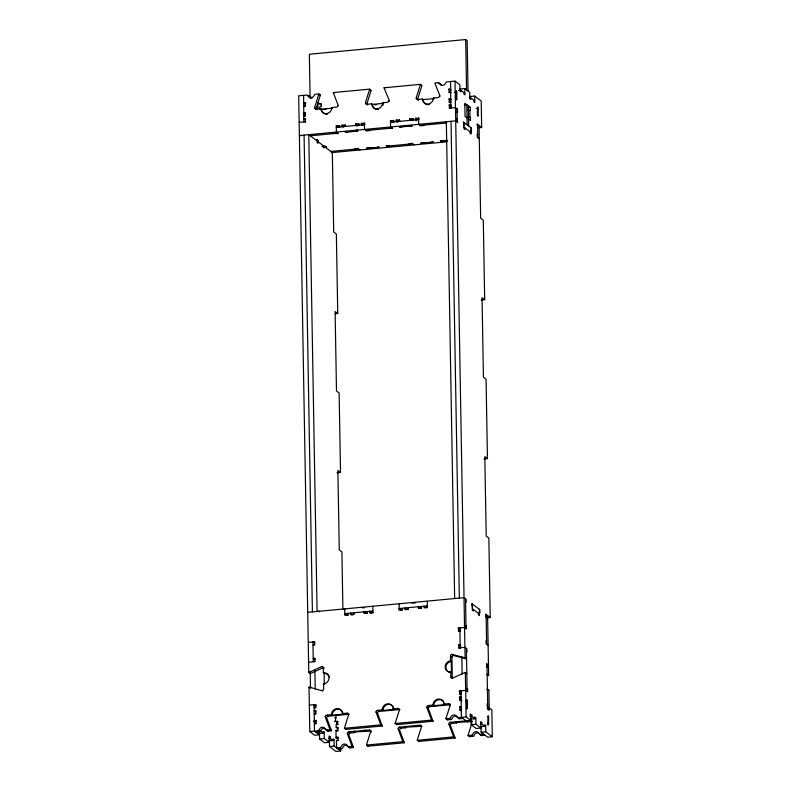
<?xml version="1.0" encoding="UTF-8"?>
<svg xmlns="http://www.w3.org/2000/svg" width="791" height="791" viewBox="0 0 791 791"><rect width="100%" height="100%" fill="white"/><g stroke="black" fill="none" stroke-linecap="round" stroke-linejoin="round"><path stroke-width="1.19" d="M456.793 99.458C454.983 103.532 456.961 77.745 456.803 99.458L456.061 98.905M466.552 700.203C468.252 695.516 466.472 722.381 466.552 700.203L467.293 700.767L466.126 700.875M478.13 115.664C476.281 119.748 478.318 93.951 478.14 115.674L477.398 115.11M487.889 716.409C489.609 711.692 487.77 738.478 487.889 716.409L488.63 716.972M304.308 106.33L304.525 105.579L305.01 106.488M315.787 721.837C315.382 723.953 315.174 719.968 313.869 721.382M337.124 738.043C335.513 740.93 335.74 725.594 337.006 731.23M314.976 713.848L315.48 713.897M324.053 667.911A1.641 1.513 -52.8 0 0 323.193 667.733L310.695 673.388A1.641 1.513 -52.8 0 1 310.25 673.497L308.767 672.37L298.691 95.8L306.681 95.058A1.641 1.513 -52.8 0 1 308.174 95.978A3.283 3.035 -52.8 0 0 314.076 95.424A1.641 1.523 -52.8 0 1 315.53 94.228L318.822 93.921A1.631 1.513 -52.8 0 1 318.763 94.376L314.591 107.586A1.641 1.513 -52.8 0 0 316.182 109.029L316.924 109.593M316.341 109.553A1.641 1.513 -52.8 0 1 316.074 108.713L320.246 95.503A1.631 1.513 -52.8 0 0 320.306 95.049L318.822 93.921M338.281 105.569L333.406 93.002A1.641 1.513 -52.8 0 1 333.337 92.557L369.605 89.146A1.641 1.523 -52.8 0 1 369.545 89.61L365.363 102.81A1.641 1.523 -52.8 0 0 366.955 104.254L367.696 104.817M367.113 104.788A1.641 1.523 -52.8 0 1 366.846 103.937L371.028 90.738A1.641 1.523 -52.8 0 0 371.088 90.273L369.605 89.146M389.558 101.169L384.189 88.226A1.641 1.523 -52.8 0 1 384.11 87.781L420.377 84.37A1.641 1.523 -52.8 0 1 420.318 84.835L416.145 98.035A1.641 1.513 -52.8 0 0 417.737 99.478L418.479 100.042M417.895 100.012A1.641 1.513 -52.8 0 1 417.628 99.162L421.801 85.962A1.641 1.523 -52.8 0 0 421.86 85.497L420.377 84.37M399.92 709.596A1.641 1.513 -52.8 0 0 399.336 709.547L379.018 711.455A1.641 1.513 -52.8 0 0 377.485 713.185L382.112 725.565A1.641 1.513 -52.8 0 1 382.182 726.009L345.914 729.421L344.431 728.293A1.641 1.523 -52.8 0 1 344.49 727.839L348.673 714.629A1.641 1.513 -52.8 0 0 347.081 713.185L342.394 713.63A5.735 5.31 -52.8 0 0 336.818 708.578A5.735 5.31 -52.8 0 0 331.449 714.659L326.762 715.094A1.641 1.523 -52.8 0 0 325.22 716.834L329.847 729.213A1.641 1.523 -52.8 0 1 329.926 729.658L331.409 730.785A1.641 1.523 -52.8 0 0 331.33 730.34L326.703 717.961A1.641 1.523 -52.8 0 1 328.245 716.221L348.564 714.313A1.641 1.513 -52.8 0 1 349.138 714.372M347.546 733.791L348.782 734.73L353.409 747.109A1.641 1.523 -52.8 0 1 353.478 747.554L351.995 746.427A1.641 1.523 -52.8 0 0 351.926 745.982L347.298 733.603A1.641 1.523 -52.8 0 1 348.831 731.873L369.16 729.955A1.641 1.513 -52.8 0 1 370.742 731.398L366.569 744.608A1.641 1.523 -52.8 0 0 366.51 745.063L367.993 746.19L404.26 742.789A1.641 1.513 -52.8 0 0 404.181 742.334L399.554 729.955L398.318 729.025M450.405 704.771A1.641 1.513 -52.8 0 0 450.119 704.771L429.8 706.679A1.641 1.513 -52.8 0 0 428.257 708.42L432.885 720.789A1.641 1.523 -52.8 0 1 432.964 721.244L396.696 724.645L395.213 723.518A1.641 1.523 -52.8 0 1 395.273 723.063L399.445 709.853A1.641 1.513 -52.8 0 0 397.853 708.42L393.167 708.855A5.735 5.31 -52.8 0 0 387.6 703.812A5.735 5.31 -52.8 0 0 382.221 709.883L377.534 710.328A1.641 1.513 -52.8 0 0 376.002 712.058L380.629 724.437A1.641 1.513 -52.8 0 1 380.698 724.882L382.182 726.009M404.26 742.789L402.777 741.661A1.641 1.513 -52.8 0 0 402.698 741.207L398.071 728.837A1.641 1.513 -52.8 0 1 399.613 727.097L419.932 725.189A1.641 1.513 -52.8 0 1 421.524 726.632L417.341 739.832A1.641 1.523 -52.8 0 0 417.282 740.297L418.765 741.424L455.033 738.013A1.641 1.523 -52.8 0 0 454.963 737.558L450.336 725.189L449.1 724.249M462.903 718.426L459.611 718.732A1.641 1.513 -52.8 0 1 458.118 717.813A3.283 3.035 -52.8 0 0 452.225 718.366A1.641 1.513 -52.8 0 1 450.771 719.563L447.469 719.879L445.986 718.752A1.641 1.513 -52.8 0 1 446.045 718.287L450.227 705.088A1.641 1.513 -52.8 0 0 448.635 703.644L443.949 704.089A5.735 5.31 -52.8 0 0 438.372 699.036A5.735 5.31 -52.8 0 0 433.003 705.117L428.317 705.552A1.641 1.513 -52.8 0 0 426.774 707.292L431.402 719.662A1.641 1.523 -52.8 0 1 431.481 720.117L432.964 721.244M471.95 722.954L468.124 735.057A1.641 1.513 -52.8 0 0 468.064 735.521L469.547 736.648L472.84 736.342A1.641 1.513 -52.8 0 0 474.303 735.136A3.283 3.035 -52.8 0 1 479.02 733.158M308.767 672.37A1.641 1.513 -52.8 0 0 309.212 672.271L321.71 666.605A1.641 1.513 -52.8 0 1 323.301 668.049L323.796 668.425M452.314 678.174A1.641 1.513 -52.8 0 1 452.284 677.887L451.918 657.222A1.641 1.513 -52.8 0 1 453.461 655.492L466.117 658.784A1.641 1.513 -52.8 0 0 466.561 658.814L465.078 657.687A1.641 1.513 -52.8 0 1 464.633 657.657L451.977 654.365A1.641 1.513 -52.8 0 0 450.445 656.105L450.524 660.871A5.735 5.31 -52.8 0 0 445.145 666.942A5.735 5.31 -52.8 0 0 450.722 671.994L450.801 676.76A1.641 1.513 -52.8 0 0 452.393 678.203L464.89 672.548A1.641 1.513 -52.8 0 1 465.335 672.439L466.819 673.566M367.321 148.006L366.47 148.283L379.344 147.304L367.321 148.006L368.062 148.57M421.514 142.914L420.654 143.191L433.527 142.212L421.514 142.914L422.256 143.478M345.983 131.8L345.133 132.077L358.007 131.098L345.983 131.8L346.725 132.364M400.177 126.708L399.326 126.985L412.2 126.006L400.177 126.708L400.918 127.272M365.551 612.956L366.411 612.679L364.819 612.392L364.799 611.433M419.744 607.864L420.604 607.577L418.261 606.737L418.538 608.516M468.035 91.005L467.155 40.677L465.672 39.55L309.35 54.243L310.102 97.204M440.083 96.205L434.961 83.46A1.641 1.523 -52.8 0 1 434.892 83.006L438.184 82.699A1.641 1.513 -52.8 0 1 439.677 83.619A3.283 3.035 -52.8 0 0 445.58 83.065A1.641 1.523 -52.8 0 1 447.034 81.868L455.013 81.117L459.868 84.805L459.976 91.163L460.965 91.914L460.945 90.322L458.592 90.54M319.485 95.118L320.306 95.049M305.326 102.83L303.517 102.79L305.781 103.839M449.199 92.488L448.892 89.126L450.702 89.165M460.125 88.997L464.811 88.562L469.755 92.31L469.864 98.667L470.853 99.419L470.823 97.837L473.789 100.091L473.819 101.673L474.808 102.425L474.699 96.067L470.012 96.512L470.042 98.628M448.892 89.126L451.157 90.174M318.743 103.769L321.176 103.542L321.225 106.726L319.663 106.864L319.712 109.287M448.952 92.3L451.256 92.715M454.766 92.191L455.932 92.072M454.776 92.389L456.684 92.844M455.497 92.745L456.674 92.636M316.182 109.029L320.869 108.585L321.611 109.148A5.735 5.31 -52.8 0 0 324.172 113.568M320.869 108.585A5.735 5.31 -52.8 0 0 326.436 113.637A5.735 5.31 -52.8 0 0 331.815 107.556L336.501 107.111A1.641 1.513 -52.8 0 0 338.034 105.381M366.955 104.254L371.641 103.809L372.383 104.372A5.735 5.31 -52.8 0 0 378.405 109.366M371.641 103.809A5.735 5.31 -52.8 0 0 377.218 108.861A5.735 5.31 -52.8 0 0 382.587 102.781L387.274 102.346A1.641 1.513 -52.8 0 0 388.816 100.605M417.737 99.478L422.424 99.043L423.165 99.607A5.735 5.31 -52.8 0 0 429.187 104.59M422.424 99.043A5.735 5.31 -52.8 0 0 427.99 104.086A5.735 5.31 -52.8 0 0 433.369 98.015L438.056 97.57A1.641 1.523 -52.8 0 0 439.588 95.84M321.611 109.148L331.34 108.238M372.383 104.372L383.328 103.344L382.587 102.781M423.165 99.607L434.111 98.578L433.369 98.015M323.638 109.593L326.03 109.366M374.42 104.817L376.803 104.59M305.494 112.629L303.685 112.589L304.802 113.429M449.367 102.286L449.061 98.924L451.374 99.34M303.26 113.261L304.426 113.153M303.991 113.815C306.473 113.607 304.13 115.585 304.426 113.143M449.12 102.098L450.929 102.148M305.603 118.719L303.793 118.68L305.672 119.767M449.476 108.387L449.169 105.015L450.979 105.055M449.169 105.015L451.434 106.073M464.376 104.946L466.809 104.709L467.165 124.849M299.156 122.298L305.662 121.903M449.229 108.199L455.478 107.606L457.445 109.109L457.505 112.282L457.01 111.907M467.916 107.556L470.259 107.339L470.319 110.513L467.481 110.364M476.093 108.397L477.27 108.288M334.741 133.491L338.36 133.57L336.383 132.067L336.274 125.71L339.646 125.601M342.285 126.946L342.009 125.176L345.38 125.067M357.265 126.056L355.584 125.482L355.555 123.9L358.926 123.791M361.566 125.136L361.289 123.356L364.661 123.258M388.935 128.399L392.554 128.478L390.576 126.975L390.467 120.618L393.839 120.509M396.469 121.854L396.202 120.074L399.574 119.975M410.143 120.677L409.748 118.808L413.12 118.699M416.738 120.796L415.502 119.856L415.483 118.264L418.854 118.156M340.1 126.619L337.757 126.837L336.274 125.71M342.009 125.176L343.492 126.293L345.578 126.105M359.124 124.83L357.038 125.027L355.555 123.9M361.289 123.356L362.772 124.484L365.116 124.266M394.294 121.527L391.95 121.745L390.467 120.618M396.202 120.074L397.685 121.201L400.028 120.983M413.574 119.708L411.231 119.935L409.748 118.808M415.483 118.264L416.956 119.392L419.042 119.194M336.304 127.302L364.443 124.652M390.497 122.209L418.637 119.56M467.6 117.246L470.437 117.404L470.497 120.578L468.519 119.075M468.094 117.622L470.437 117.404M310.121 135.805L337.866 133.195M366.006 130.545L392.059 128.102M420.199 125.453L446.786 122.961M479.326 127.727L481.67 127.499L481.205 101.011L474.699 96.067M322.006 146.493L325.655 146.157L326.643 146.908L325.081 147.057L332.329 152.564L333.713 232.03L336.353 234.027L337.737 313.493L335.394 313.72M330.717 151.447L358.461 148.837M386.601 146.197L412.655 143.744M440.795 141.105L447.726 140.452M331.3 152.653L447.103 141.777M481.165 300.016L484.675 299.69L483.291 220.224L480.661 218.217L479.039 125.502M336.996 472.761L340.516 472.435L339.131 392.969L336.491 390.962L335.107 311.496L337.737 313.493M483.934 458.948L487.454 458.622L486.07 379.156L483.43 377.149L482.045 297.683L484.675 299.69M307.719 612.353L464.03 597.66L466.008 599.163L466.067 602.337L465.573 601.961M362.416 607.844L364.73 607.626M411.973 603.187L415.443 602.861M372.927 610.998L344.797 613.638L346.774 615.141M427.12 605.906L398.98 608.546L400.958 610.049M351.352 614.291L352.005 614.231L352.025 615.022M369.555 612.58L371.286 612.412L371.305 613.608M405.546 609.199L406.208 609.535M345.598 609.545L344.708 608.872L344.817 615.23L348.198 615.121M352.005 614.231L350.522 613.104L350.551 614.686L353.923 614.587M365.185 612.669L364.078 611.829L364.097 613.42L367.479 613.312M371.286 612.412L369.802 611.285L369.832 612.877L373.204 612.768M399.198 604.008L399.01 610.138L402.382 610.029M406.198 609.139L404.715 608.012L404.745 609.594L408.116 609.495M418.291 608.328L421.662 608.22M425.489 607.715L423.996 606.193L424.025 607.785L427.397 607.676M486.712 617.89L490.232 617.553L488.838 538.088L486.208 536.09L484.814 456.625L487.454 458.622M314.739 641.748L308.53 642.371M458.602 631.416L458.305 628.044L464.554 627.461L466.532 628.964L465.978 625.404M314.788 644.932L313.226 645.07M458.355 631.228L460.164 631.267M315.026 658.438L313.216 658.399L315.085 659.486M458.899 648.096L458.592 644.734L460.402 644.774M458.592 644.734L460.856 645.782M315.085 661.612L308.876 662.245M458.651 647.908L464.9 647.325L466.878 648.828L466.937 652.002L466.443 651.626M465.909 688.427L467.57 688.694L467.629 691.868L465.652 690.365L459.403 690.958L459.7 694.32M466.789 688.763L467.57 688.694M309.33 705.058L315.836 704.662M313.938 705.898L316.024 705.701M315.886 707.836L314.324 707.985M459.452 694.132L461.262 694.182M315.935 710.753L314.126 710.713L316.005 711.801M459.808 700.421L459.502 697.049L461.311 697.089M459.502 697.049L461.38 698.137M314.185 713.887L315.995 713.937M459.561 700.233L461.865 700.648M331.449 714.659L332.19 715.222L343.136 714.194L342.394 713.63M382.221 709.883L382.963 710.447L393.908 709.418A5.735 5.31 -52.8 0 0 393.819 708.509M433.003 705.117L433.745 705.671L444.69 704.643A5.735 5.31 -52.8 0 0 444.591 703.743M334.771 717.912L336.046 718.208L335.977 714.54M316.113 720.552L314.304 720.512L315.045 721.076L313.869 721.184M459.976 710.219L459.68 706.847L461.608 706.986M314.215 721.788L316.301 721.59M466.245 707.698L467.412 707.589M334.82 721.085L336.59 721.768L336.62 723.36L337.609 724.111L336.828 724.18M334.534 721.54L337.905 721.432M316.163 723.735L314.6 723.884M459.729 710.031L461.539 710.071M487.444 707.589L488.225 707.52L488.245 709.102L489.233 709.853L488.897 690.335L487.414 689.208A1.641 1.513 -52.8 0 0 486.969 689.317M336.788 722.213L337.579 722.134M487.246 708.074L489.204 707.886L491.844 709.883L492.309 736.757L487.622 737.202L481.116 732.258L481.017 726.959M487.651 708.41L489.214 708.271L487.236 706.768L487.177 703.585L487.671 703.96M487.464 709.181L488.245 709.102M488.452 709.932L489.233 709.853M338.073 728.57L336.205 727.483L336.155 724.566L337.965 724.615M470.081 714.263L471.851 714.945L471.881 716.537L474.847 718.782L474.818 717.2L474.036 717.269M336.205 727.483L338.014 727.522M469.894 715.123L471.851 714.945M322.866 691.008L309.469 687.152A1.641 1.523 -52.8 0 0 309.024 687.132L309.795 731.546L317.784 730.795A1.641 1.513 -52.8 0 0 319.238 729.599A3.283 3.035 -52.8 0 1 325.131 729.045A1.641 1.513 -52.8 0 0 326.624 729.964L329.926 729.658M344.431 728.293L380.698 724.882M395.213 723.518L431.481 720.117M445.986 718.752L449.288 718.436A1.641 1.513 -52.8 0 0 450.741 717.239A3.283 3.035 -52.8 0 1 456.634 716.686A1.641 1.513 -52.8 0 0 458.127 717.605L466.117 716.864L471.95 721.352M469.923 716.715L471.881 716.537M315.965 732.239L319.267 731.922A1.641 1.513 -52.8 0 0 320.721 730.726A3.283 3.035 -52.8 0 1 326.614 730.172A1.641 1.513 -52.8 0 0 328.107 731.092L331.409 730.785M335.74 730.716L338.073 730.706M323.39 732.268L324.172 732.199L324.29 738.557L329.234 742.314L329.115 735.956L330.104 736.708L330.134 738.29L333.1 740.544L333.07 738.962L334.059 739.704L334.168 746.061L340.684 751.005L340.634 748.563M473.849 718.129L475.806 717.951L475.915 724.309L480.859 728.056L480.75 721.699L481.739 722.45L481.768 724.042L484.725 726.296L484.705 724.704L485.694 725.456L485.803 731.813L492.309 736.757M319.307 733.405L323.212 733.039L323.193 731.448L324.172 732.199M470.151 719.227L474.847 718.782M455.033 738.013L453.55 736.886A1.641 1.523 -52.8 0 0 453.48 736.441L448.853 724.062A1.641 1.513 -52.8 0 1 450.386 722.321L470.714 720.413A1.641 1.513 -52.8 0 1 471.822 720.779M319.277 730.825L319.346 734.799L314.66 735.244L309.795 731.546M354.319 731.072A5.735 5.31 -52.8 0 0 354.269 731.991L370.633 731.082A1.641 1.513 -52.8 0 1 371.493 731.26M405.101 726.296A5.735 5.31 -52.8 0 0 405.041 727.216L421.415 726.316A1.641 1.513 -52.8 0 1 421.989 726.365M455.883 721.521A5.735 5.31 -52.8 0 0 455.824 722.45L472.197 721.54M355.09 731.457A5.735 5.31 -52.8 0 0 355.001 732.555L350.314 733A1.641 1.523 -52.8 0 0 348.782 734.73M405.872 726.692A5.735 5.31 -52.8 0 0 405.783 727.779L401.096 728.224A1.641 1.513 -52.8 0 0 399.554 729.955M456.644 721.916A5.735 5.31 -52.8 0 0 456.565 723.014L451.869 723.449A1.641 1.513 -52.8 0 0 450.336 725.189M329.323 736.777L330.104 736.708M480.958 722.529L481.739 722.45M319.485 732.644L319.594 739.002L324.29 738.557M335.859 737.331L338.182 737.321M471.12 718.386L471.228 724.744L475.915 724.309M328.572 738.438L330.134 738.29M480.196 724.19L481.768 724.042M335.948 737.954L337.856 738.408M487.582 723.903L488.749 723.795M330.351 740.06L334.059 739.704M484.913 725.535L485.694 725.456M328.413 740.989L333.1 740.544M480.819 726.662L484.725 726.296M349.938 747.683L348.702 746.744A1.641 1.513 -52.8 0 1 347.209 745.814A3.283 3.035 -52.8 0 0 341.317 746.368A1.641 1.513 -52.8 0 1 339.853 747.574L336.561 747.881L336.432 740.465L338.241 740.505M329.234 742.314L324.537 742.749L319.594 739.002M480.859 728.056L476.172 728.501L471.228 724.744M329.392 741.207L329.481 746.506L334.168 746.061M481.116 732.258L485.803 731.813M348.702 746.744L351.995 746.427M366.51 745.063L402.777 741.661M417.282 740.297L453.55 736.886M468.064 735.521L471.357 735.215A1.641 1.513 -52.8 0 0 472.82 734.008A3.283 3.035 -52.8 0 1 478.713 733.455A1.641 1.513 -52.8 0 0 480.206 734.384L481.442 735.323M480.206 734.384L483.499 734.068M338.044 749.008L341.336 748.701A1.641 1.513 -52.8 0 0 342.8 747.495A3.283 3.035 -52.8 0 1 347.526 745.518M353.478 747.554L350.186 747.871A1.641 1.513 -52.8 0 1 348.693 746.941A3.283 3.035 -52.8 0 0 348.238 746.15M484.982 735.195L481.689 735.511A1.641 1.513 -52.8 0 1 480.196 734.582M340.684 751.005L335.987 751.45L329.481 746.506M408.383 608.833L407.84 607.715L407.869 609.307M450.573 81.75L450.781 108.041M460.945 90.322L463.912 92.577L463.931 94.169L464.92 94.92L464.811 88.562M477.28 108.486L478.021 109.049M438.432 82.887L439.173 83.451M439.42 83.638L439.667 83.826A1.641 1.513 -52.8 0 1 441.16 84.746A3.283 3.035 -52.8 0 0 441.615 85.547M470.259 107.339L464.821 103.206L465.059 116.455L467.036 117.948M449.061 98.924L450.544 100.052L450.593 102.434M481.67 127.499L477.052 123.999L477.606 127.549M420.318 84.835L421.554 85.774M457.129 118.798L457.682 122.348L455.715 120.855L299.394 135.548L300.135 136.111M477.724 134.44L477.23 134.065L477.289 137.239L479.267 138.751M463.921 125.522L463.368 121.962L471.436 128.093L471.495 131.276L471.001 130.901M463.951 127.114L471.031 132.493M416.392 98.222L417.628 99.162M384.11 87.781L384.851 88.345M423.323 125.166L423.818 125.542L420.693 125.828L418.716 124.325L418.607 117.968M443.919 140.808L440.3 140.729L442.278 142.222M413.149 120.291L412.872 118.512M369.545 89.61L370.781 90.55M410.598 125.729L411.34 126.293M431.935 141.935L432.677 142.499L432.657 141.54M393.869 122.101L393.592 120.321M365.61 102.998L366.846 103.937M414.138 144.872L412.16 143.369L409.036 143.665L409.53 144.041M333.337 92.557L334.079 93.12M369.13 130.258L369.624 130.634L366.5 130.92L364.522 129.427L364.414 123.07M389.726 145.9L386.107 145.821L388.084 147.324M318.763 94.376L319.999 95.316M358.956 125.383L358.679 123.604M331.815 107.556L332.556 108.12M377.742 147.027L378.484 147.591L378.464 146.632M309.558 96.047L312.089 97.975M321.166 104.877L317.873 102.365L317.982 108.723L316.993 107.981L316.964 106.389M307.422 95.622L308.164 96.186A1.641 1.513 -52.8 0 1 309.657 97.105A3.283 3.035 -52.8 0 0 310.833 98.539M303.635 95.553L303.843 121.854M314.838 107.774L316.074 108.713M339.675 127.193L339.398 125.413M305.385 106.004L303.576 105.964L304.07 106.34M359.945 149.964L357.967 148.461L354.843 148.757L355.337 149.133M305.553 115.802L303.991 115.951M318.575 140.778L317.587 140.027L316.024 140.165L308.767 134.658L317.092 611.463M340.516 472.435L337.876 470.427L339.27 549.893L341.9 551.9L342.908 609.357M490.232 617.553L485.615 614.053L486.168 617.603M472.326 607.092L471.782 603.543L479.85 609.673L479.91 612.857L479.415 612.481M472.356 608.684L479.435 614.063M486.574 641.046L486.079 640.67L486.139 643.854L488.116 645.357M427.407 601.417L427.15 607.488M458.305 628.044L459.789 629.171L459.828 631.554M421.633 606.628L421.415 608.032M488.462 665.221L486.485 663.718L487.029 667.278M402.362 608.437L402.135 609.841M487.592 615.556L488.64 675.583L487.157 674.456A1.641 1.513 -52.8 0 1 486.821 674.446M464.881 657.845L466.117 658.784M486.712 674.426L487.948 675.366M451.977 654.365L453.213 655.304M450.692 656.293L451.918 657.222M450.524 660.871L451.265 661.434L451.463 672.558L450.722 671.994M465.385 672.923L466.126 673.487M487.216 689.505L487.958 690.068M367.449 611.72L367.232 613.124M450.801 676.76L452.037 677.699M459.403 690.958L460.886 692.085L460.926 694.468M354.15 613.183L353.656 612.807L353.676 614.399M348.169 613.529L347.951 614.933M466.67 706.828L467.412 707.391M488.007 723.033L488.749 723.597M474.818 717.2L475.806 717.951M459.68 706.847L461.163 707.975L461.212 711.158M448.635 703.644L449.871 704.583M443.949 704.089L444.69 704.643M318.546 611.008L319.534 611.759M458.375 717.793L459.611 718.732M455.824 722.45L456.565 723.014M449.288 718.436L450.524 719.375M471.604 735.403L472.84 736.342M446.045 718.287L447.281 719.227M468.371 735.244L469.607 736.184A1.641 1.513 -52.8 0 0 469.547 736.648M428.564 705.74L429.8 706.679M450.386 722.321L451.621 723.261M426.774 707.292L428.01 708.232M431.649 719.85L432.885 720.789M453.48 736.441L454.716 737.37M314.897 643.212L312.929 641.709L313.276 661.573M397.853 708.42L399.089 709.359M420.179 725.377L421.415 726.316M393.167 708.855L393.908 709.418M405.041 727.216L405.783 727.779M321.957 666.793L323.193 667.733M395.273 723.063L396.509 724.002M418.577 740.772L418.825 740.959A1.641 1.523 -52.8 0 0 418.765 741.424M377.782 710.516L379.018 711.455M399.613 727.097L400.849 728.036M376.002 712.058L377.238 712.998M323.301 668.049L323.381 672.815L324.122 673.378A5.735 5.31 -52.8 0 1 328.749 675.474M380.876 724.625L382.112 725.565M402.698 741.207L403.934 742.146M309.212 672.271L310.448 673.2M323.381 672.815A5.735 5.31 -52.8 0 1 328.957 677.867A5.735 5.31 -52.8 0 1 323.578 683.948L324.32 684.502L324.122 673.378M347.081 713.185L348.317 714.125M369.407 730.142L370.633 731.082M370.742 731.398L371.483 731.962M309.024 687.132L309.765 687.695M354.269 731.991L355.001 732.555M316.005 706.126L314.027 704.623L314.482 731.111L319.346 734.799M344.49 727.839L345.232 728.402M367.805 745.547L368.052 745.735A1.641 1.523 -52.8 0 0 367.993 746.19M327.009 715.282L328.245 716.221M348.831 731.873L350.067 732.812M325.22 716.834L326.456 717.773M330.094 729.401L331.33 730.34M351.926 745.982L353.162 746.922M326.871 730.152L328.107 731.092M320.246 730.785L323.212 733.039M317.784 730.795L319.02 731.734M340.1 747.762L341.336 748.701M477.556 124.375L477.784 137.624M486.109 614.429L486.633 644.23M486.979 664.094L487.731 707.144M470.952 127.727L471.06 134.075L470.072 133.323L470.042 131.741M479.356 609.297L479.465 615.655L478.486 614.904L478.456 613.322M469.824 110.137L469.943 117.028M468.292 105.836L468.638 125.967M465.672 39.55L466.552 89.877M473.344 609.436L473.374 611.028L472.385 610.276L472.267 603.919M464.93 127.855L464.96 129.447L463.971 128.696L463.862 122.338M470.863 714.194L470.971 720.552L466.285 720.997L461.42 717.299L460.965 690.81M456.961 108.733L457.198 121.982M465.513 598.787L466.037 628.588M466.383 648.452L467.135 691.492M455.013 81.117L465.078 657.687M465.335 672.439L466.117 716.864M461.835 656.965L462.132 674.08M451.018 121.29L459.344 598.095M459.868 627.896L460.214 647.77M450.376 90.253L450.435 93.427M450.652 106.142L450.692 108.525M460.075 645.861L460.115 648.244M460.985 698.176L461.034 700.559M446.332 121.735L454.657 598.54M399.326 119.787L399.356 121.369M397.685 121.201L397.705 122.397M372.848 606.232L372.957 612.59M362.772 124.484L362.782 125.285M357.127 129.793L357.146 131.385L356.395 129.862M365.531 611.364L365.561 613.48M345.133 124.879L345.163 126.471M343.492 126.293L343.502 127.094M337.658 721.244L337.717 724.427M337.767 727.334L337.826 730.518M337.935 737.133L337.994 740.317M335.552 717.832L335.602 721.016M324.083 145.771L324.112 147.887L323.124 147.136L323.104 145.544L317.992 141.668L318.022 143.26L317.033 142.509L316.973 139.325M323.578 683.948L323.657 688.714A1.641 1.513 -52.8 0 1 322.125 690.444M305.079 102.642L305.029 106.241M305.247 112.441L305.207 115.99M305.356 118.531L305.306 122.081M314.492 641.56L314.541 644.744M314.778 658.25L314.838 661.424M314.897 670.768L315.214 689.119M315.589 704.474L315.639 707.648M315.688 710.565L315.747 713.749M315.866 720.364L315.916 723.547M304.08 135.103L312.405 611.908M310.23 672.439L310.507 688.338M467.382 720.908A5.735 5.31 -52.8 0 1 467.501 721.985M365.116 730.053A5.735 5.31 -52.8 0 1 365.205 730.963M488.64 675.583A1.641 1.513 -52.8 0 1 488.195 675.554M488.452 690.444A1.641 1.513 -52.8 0 1 488.897 690.335M327.632 114.131A5.735 5.31 -52.8 0 1 324.972 113.934M383.269 104.274A5.735 5.31 -52.8 0 1 383.062 105.183M396.696 724.645A1.641 1.523 -52.8 0 1 396.756 724.19M447.469 719.879A1.641 1.513 -52.8 0 1 447.528 719.415M345.914 729.421A1.641 1.523 -52.8 0 1 345.974 728.956M433.745 705.671A5.735 5.31 -52.8 0 1 443.978 702.062M382.963 710.447A5.735 5.31 -52.8 0 1 392.692 706.116M393.206 706.838A5.735 5.31 -52.8 0 1 393.582 707.638M332.19 715.222A5.735 5.31 -52.8 0 1 341.92 710.882M342.424 711.603A5.735 5.31 -52.8 0 1 342.8 712.414M329.194 676.236A5.735 5.31 -52.8 0 1 329.501 677.076M451.463 672.558A5.735 5.31 -52.8 0 1 445.887 667.505A5.735 5.31 -52.8 0 1 451.265 661.434"/></g></svg>
